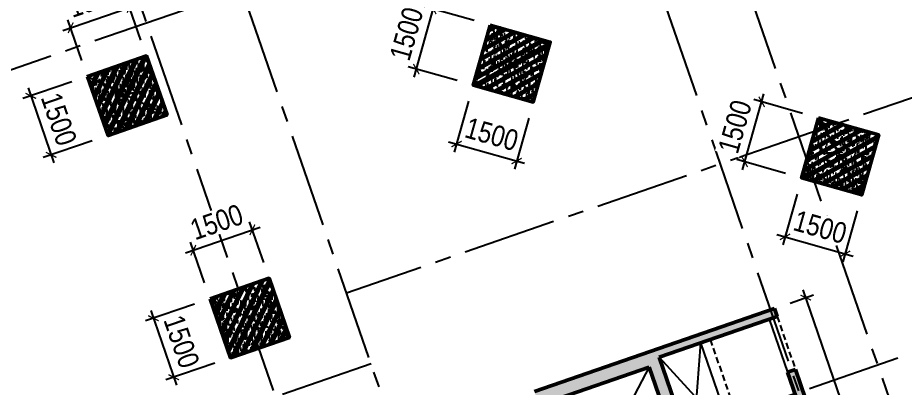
# Model space of a CAD drawing. Header units: millimetres. Extents: x -1534340 to 1713810, y -1348191 to 1114081.
# Drawn here: x 704083 to 725407, y -463057 to -454157 of the extents above; entities that cross this region are included whole.
import ezdxf
from ezdxf.xclip import XClip

# ---------------------------------------------------------------- set-up
doc = ezdxf.new("R2010")
doc.units = ezdxf.units.MM
doc.header["$LTSCALE"] = 100
doc.header["$XCLIPFRAME"] = 0
doc.header["$PDMODE"] = 32
doc.header["$PDSIZE"] = 2.5
for name, pattern in [('CENTER2', [1.125, 0.75, -0.125, 0.125, -0.125]), ('DASHED', [4.5, 3, -1.5]), ('Xref_ST_MBDV Cot vach 30.7.2022$0$DASHDOT', [1, 0.5, -0.25, 0, -0.25])]:
    doc.linetypes.add(name, pattern=pattern)
for name, color, linetype in [('ccu11-Khuat', 9, 'DASHED'), ('ccu11-Manh', 8, 'Continuous'), ('ccu11-Thay', 7, 'Continuous'), ('ccu12-Manh', 8, 'Continuous'), ('ccu12-Truc', 13, 'CENTER2'), ('KC2-DIM', 251, 'Continuous'), ('xref.asix of  podium$0$xref.asix of  podium$0$KT-Hatch', 251, 'Continuous'), ('Xref_ST_MBDV Cot vach 30.7.2022$0$Xref_ST_MBDV Cot vach 30.7.2022|Xref_ST_MBDV Cot vach 30.7.2022|Xref_ST_MBDV Cot vach 30.7.2022|Xref_ST_MBDV Cot vach 30.7.2022|A-WALL-PATT', 251, 'Continuous'), ('Xref_ST_MBDV Cot vach 30.7.2022$0$Xref_ST_MBDV Cot vach 30.7.2022|Xref_ST_MBDV Cot vach 30.7.2022|Xref_ST_MBDV Cot vach 30.7.2022|Xref_ST_MBDV Cot vach 30.7.2022|Site_plot line', 1, 'Xref_ST_MBDV Cot vach 30.7.2022$0$DASHDOT')]:
    doc.layers.add(name, color=color, linetype=linetype)
doc.layers.add('KT-Net cot vach', color=6, linetype='Continuous', lineweight=50)
doc.layers.add('xref.asix of  podium$0$xref.asix of  podium$0$ST_MBDV Cot vach 220805$0$KT-Net cot vach', color=6, linetype='Continuous', lineweight=50)
doc.styles.add('Arial Narrow', font='ARIALN.TTF')
doc.dimstyles.new('ccu12-200', dxfattribs={"dimscale": 200, "dimtxt": 2.5, "dimasz": 1, "dimexe": 1, "dimexo": 2, "dimgap": 1, "dimtad": 1, "dimdec": 0, "dimrnd": 5, "dimdsep": 46, "dimtxsty": 'Arial Narrow', "dimblk": 'ARCHTICK', "dimcen": -1, "dimdle": 1, "dimclrd": 256, "dimclre": 256, "dimclrt": 3, "dimadec": 0, "dimazin": 2, "dimtfac": 0.1, "dimtdec": 0, "dimtmove": 0, "dimatfit": 1, "dimldrblk": 'ARCHTICK', "dimfxl": 1, "dimtvp": 0.8333333333333334, "dimtolj": 1, "dimtzin": 12, "dimarcsym": 0})
pattern_1 = [(49.99999999999999, (550, -550), (286.9040730403014, -25.10085399303804), [30, -330]), (355, (550, -550), (-55.50053344520001, 300.8768534800047), [24, -264]), (100.4514, (573.908672, -552.091736), (231.4037526856086, 275.7758168243814), [25.496076, -280.4568448]), (46.18420000000001, (550, -470), (426.8964194502578, -66.20760573160723), [45, -495]), (96.6356, (585.574698, -475.5173228), (373.8650822194813, 389.6471483601767), [38.2441152, -420.6852]), (351.1842, (550, -470), (373.8647780534509, 389.6474403701299), [36, -396]), (21, (590, -490), (238.7628208473847, -161.0475562661355), [30, -330]), (326.0000000000001, (590, -490), (97.32613276863269, 290.0600180187412), [24, -264]), (71.4514, (609.8968932, -503.4206424), (336.089051432596, 129.012198683981), [25.496076, -280.4568448]), (37.50000000000001, (550, -550), (4.863942126916267, 133.1575415325246), [0, -260.8, 0, -268, 0, -265]), (7.499999999999999, (550, -550), (105.2278149768594, 157.7646847529441), [0, -152.8, 0, -254.8, 0, -101]), (327.5, (460.8, -550), (213.5289744689636, -9.021948693751902), [0, -100, 0, -312, 0, -414]), (317.5, (420.8, -550), (233.2744677369545, 40.04199293292709), [0, -130, 0, -207.2, 0, -294]), (45, (550, -550), (-120.2081528017131, 120.2081528017131), []), (45, (550, -501), (-120.2081528017131, 120.2081528017131), [])]

# ---------------------------------------------------------------- blocks, each defined once
blk = doc.blocks.new('Xref_ST_MBDV Cot vach 30.7.2022$0$Tuong Vay01-flat-1')
at = {"layer": 'Xref_ST_MBDV Cot vach 30.7.2022$0$Xref_ST_MBDV Cot vach 30.7.2022|Xref_ST_MBDV Cot vach 30.7.2022|Xref_ST_MBDV Cot vach 30.7.2022|Xref_ST_MBDV Cot vach 30.7.2022|A-WALL-PATT'}
h = blk.add_hatch(dxfattribs=at)
h.set_pattern_fill('ACET-2D-VATLIEU04', color=256, scale=50, pattern_type=2)
h.set_pattern_definition([(49.99999999999999, (-11139561.83942936, -1407213.44759845), (-225.902473859489, 189.5546824974008), [37.49999998626113, -412.4999998488724]), (355, (-11139561.83942936, -1407213.44759845), (32.12721218541265, 367.2157156157773), [29.99999999490911, -329.9999999440002]), (100.4514, (-11139531.95358936, -1407216.06226845), (-341.2315265778452, -62.9441868767608), [31.87009499667636, -350.57105596344]), (46.18420000000001, (-11139561.83942936, -1407113.44759845), (-319.1804974675179, 306.2520974436775), [56.24999996954708, -618.749999665018]), (96.6356, (-11139517.37105686, -1407120.34425195), (-516.9959221575409, -60.14402179722674), [47.80514400473094, -525.8565000520404]), (351.1842, (-11139561.83942936, -1407113.44759845), (84.74077420309186, 546.3954293043353), [45.00000000792112, -495.0000000871323]), (21, (-11139511.83942936, -1407138.44759845), (-105.6808218676597, 275.3079533968121), [37.49999999934682, -412.499999992815]), (326.0000000000001, (-11139511.83942936, -1407138.44759845), (206.1288045682013, 305.5985201385338), [30.00000001746614, -330.0000001921275]), (71.4514, (-11139486.96831286, -1407155.22340145), (-328.9637652803212, 110.3801005582791), [31.87009499870726, -350.5710559857798]), (37.50000000000001, (-11139561.83942936, -1407213.44759845), (-78.13452938385308, 101.8269011885859), [0, -325.9999998517854, 0, -334.9999998476936, 0, -331.2499998493985]), (7.499999999999999, (-11139561.83942936, -1407213.44759845), (-23.27934638224542, 176.8241910238285), [0, -191.0000000278261, 0, -318.5000000464012, 0, -126.2500000183929]), (327.5, (-11139673.33942936, -1407213.44759845), (71.94441751949489, 112.9301145330537), [0, -125.0000000614986, 0, -390.0000001918756, 0, -517.5000002546042]), (317.5, (-11139723.33942936, -1407213.44759845), (158.0205495897681, 172.4491691102739), [0, -162.4999999478019, 0, -258.9999999168043, 0, -367.4999998819521]), (45, (-11139561.83942936, -1407213.44759845), (-150.2601910028607, 150.2601910026278), []), (45, (-11139561.83942936, -1407152.19759845), (-150.2601910028607, 150.2601910026278), [])])
h.paths.add_polyline_path([(-82665.42454257607, -118500.0088302612), (-81837.41861176863, -121132.0343658989), (-80902.71611081436, -123728.0834242017), (-79862.87874617614, -126283.8385967175), (-78719.63840653747, -128795.0430432414), (-77474.89874527603, -131257.5152608277), (-76130.7324262727, -133667.1548922951), (-74689.37767251953, -136019.9495540815), (-73153.2345392555, -138311.981517314), (-71524.86091735773, -140539.4342316107), (-69806.96827445179, -142698.5986796832), (-68002.4171395041, -144785.8795539467), (-66114.21234000102, -146797.8012427511), (-64145.497998368, -148731.0136179249), (-62099.55229647644, -150582.2976132843), (-59979.78201714717, -152348.5705846979), (-57789.71687134914, -154026.8914431464), (-55533.00362077914, -155614.4655520306), (-53213.40000534989, -157108.6493807235), (-50834.76848621853, -158506.954906286), (-48401.06981415115, -159807.0537564463), (-45916.35643433966, -161006.7810866404), (-43384.76573854871, -162104.1391847725), (-40810.51317570359, -163097.3007977149), (-38197.88523275405, -163984.6121738681), (-35551.23229684308, -164764.5958169776), (-32874.96141154505, -165435.9529462866), (-30173.5289383363, -165997.5656592443), (-27451.44813587703, -166448.4963081502), (-24701.85157574899, -166789.3238736566), (-4396.734290909022, -168938.2567786218), (36420.01678077132, -167648.2249503911), (41836.4863632936, -160718.6374020646), (12445.38596707024, -24367.66042796941), (8472.910947457654, -9248.974452903174), (-4718.707271176856, -5521.400683149928), (-10557.45827306993, -9946.818014640827), (-34021.18647153303, -27848.24941525888), (-39776.65152562223, -32008.57135346811), (-41248.85870469548, -35293.77142358455), (-45787.31564925052, -38574.38242801698), (-49368.4870454669, -38942.00303377653), (-57644.18705056235, -44924.06981060421), (-59844.65461433306, -46601.45355761005), (-61968.93197572604, -48362.30333496258), (-64019.60134904832, -50208.3517090485), (-65993.2459566202, -52136.53199238679), (-67886.59205765836, -54143.61763671576), (-69696.47008413821, -56226.27801198442), (-71419.8706161473, -58381.05012253253), (-73053.93764149398, -60604.33085121214), (-74595.93274202198, -62892.42844269238), (-76043.29574720934, -65241.53179885377), (-77393.615911806, -67647.72832025355), (-78644.64476583898, -70107.01135663176), (-79794.29917307012, -72615.28586126259), (-80840.66479975358, -75168.37520986283), (-81781.99930225872, -77762.02815519366), (-82616.73522835784, -80391.9259061541), (-83343.48262714595, -83053.68931881292), (-83961.03136360087, -85742.88618860021), (-84468.3531336058, -88455.03863057657), (-84864.60300002433, -91185.62932156771), (-85149.1148865223, -93930.11565387133), (-85321.41487544402, -96683.60341540864), (-85381.30445068702, -99529.50948559865), (-85328.50406530127, -102200.8374458619), (-85163.21024433896, -104955.3926120612), (-84885.69993967563, -107700.5945179402), (-84496.42936686985, -110432.1923394061), (-83996.04728951491, -113145.6335586284), (-83385.3738030456, -115836.3975027683)], flags=16)
h.paths.add_polyline_path([(-83625.45879450254, -118780.6341908188), (-82785.20518665202, -121451.592054751), (-81836.67593448795, -124086.0436255364), (-80781.45706173405, -126679.6041032514), (-79621.30565389246, -129227.9548506811), (-78358.15352366865, -131726.8525110248), (-76994.10399421491, -134172.1360737709), (-75531.42839684151, -136559.7338032422), (-73972.56228888594, -138885.6700187323), (-72320.10139823705, -141146.0717144171), (-70576.79730102606, -143337.1750085717), (-68745.55283991061, -145455.3314108832), (-66829.41729043424, -147497.0138977058), (-64831.58128353581, -149458.8227850739), (-62755.37149274349, -151337.4913895966), (-60604.24509477988, -153129.8914679771), (-58381.7840128839, -154833.0384259534), (-56091.68895242736, -156444.0962880657), (-53737.77323871478, -157960.3824199464), (-51323.95646727085, -159379.3719952791), (-48854.25797718205, -160698.7021999834), (-46332.79015832208, -161916.1761666269), (-43763.75160367042, -163029.7666325136), (-41151.42011806555, -164037.6193153583), (-38500.14559506811, -164938.0560009221), (-35814.34277378954, -165729.5773374715), (-33098.48388773762, -166410.8653324069), (-30357.09121792205, -166980.7855469028), (-27594.72956264392, -167438.3889849058), (-24815.98988816142, -167782.8289991841), (-4433.735052675009, -169939.9255319908), (36919.56229590811, -168632.9359166666), (42912.68845487945, -160965.5998827359), (13418.22973546013, -24135.12373521132), (9294.838300889242, -8442.070929647249), (-4925.935208282433, -4423.687328800617), (-11162.76267831214, -9150.82235655561), (-34617.47974592447, -27045.37879939191), (-40579.63196872547, -31355.10398377781), (-42051.83914779872, -34640.30405389448), (-46155.98199344426, -37606.97231750819), (-49737.15338966064, -37974.59292326774), (-58240.31235744618, -44121.0777798905), (-60467.11885703541, -45818.53930653841), (-62622.81900685839, -47605.43596977205), (-64703.8232677374, -49478.79233927629), (-66706.66158131324, -51435.49383058609), (-68628.013630962, -53472.26783320424), (-70464.66541309468, -55585.73726807744), (-72213.55809716694, -57772.38228180911), (-73871.79587351345, -60028.54927773564), (-75436.60120790266, -62350.49395546387), (-76905.37393212318, -64734.34577669739), (-78275.66833624989, -67176.13529814105), (-79545.20269040763, -69671.7966022063), (-80711.86304414831, -72217.17406733404), (-81773.70674647763, -74808.02928769216), (-82728.96568063274, -77440.04813065287), (-83576.04920824617, -80108.84792049509), (-84313.5468179807, -82809.98473610263), (-84940.23047422245, -85538.9608107484), (-85455.05666192248, -88291.23202148662), (-85857.16812421381, -91062.21545574092), (-86145.88844638877, -93847.29761108034), (-86320.75738810934, -96641.83923533), (-86381.51240370423, -99528.87035845965), (-86327.91179009154, -102240.684236032), (-86160.19218073785, -105035.6641918905), (-85878.57688103244, -107821.473743778), (-85483.548480995, -110593.4755141111), (-84975.76463904232, -113347.0545681345), (-84356.0573821161, -116077.6233250971)])
at = {"layer": 'Xref_ST_MBDV Cot vach 30.7.2022$0$Xref_ST_MBDV Cot vach 30.7.2022|Xref_ST_MBDV Cot vach 30.7.2022|Xref_ST_MBDV Cot vach 30.7.2022|Xref_ST_MBDV Cot vach 30.7.2022|Site_plot line', "ltscale": 5000}
blk.add_arc((-17764.15298610739, -99528.87035845988), 69167.3594175971, 126.1463596527413, 263.7926961611879, dxfattribs=at)
blk = doc.blocks.new('Grid-ST-flat-3')
at = {"layer": 'ccu12-Truc', "ltscale": 30}
for p, q in [((354060.2251921427, -35261.67722702224), (370215.9049475128, -82056.07930523856)), ((352169.7243788354, -35914.36909527634), (368325.4041342058, -82708.77117349271)), ((369404.6687134802, -36752.13820029161), (304555.4537775333, -59141.20830987487)), ((343189.8455156267, -39014.65546948352), (361219.3016763728, -91236.39007851167)), ((340897.6132794917, -39806.04435974167), (359986.9050177329, -95097.55833493307)), ((371917.5285306431, -44030.56765644264), (347796.6934022298, -52358.24085405766)), ((373810.3320323362, -49513.02102186112), (349695.2078323849, -57838.72253210988)), ((348389.8671523775, -54057.70604856691), (307655.7401533651, -68121.08717252291))]:
    blk.add_line(p, q, dxfattribs=at)
blk = doc.blocks.new('LOI-B2-T1-PN')
at = {"layer": 'xref.asix of  podium$0$xref.asix of  podium$0$KT-Hatch'}
h = blk.add_hatch(dxfattribs=at)
h.set_pattern_fill('BTCT', color=256, scale=40)
h.set_pattern_definition([(49.99999999999999, (106559.8543703835, -42147.03074568091), (286.9040730403014, -25.10085399303804), [30, -330]), (355, (106559.8543703835, -42147.03074568091), (-55.50053344520001, 300.8768534800047), [24, -264]), (100.4514, (106583.7630423829, -42149.12248168094), (231.4037526856086, 275.7758168243814), [25.496076, -280.4568448]), (46.18420000000001, (106559.8543703835, -42067.03074568091), (426.8964194502578, -66.20760573160723), [45, -495]), (96.6356, (106595.4290683828, -42072.54806848092), (373.8650822194813, 389.6471483601767), [38.2441152, -420.6852]), (351.1842, (106559.8543703835, -42067.03074568091), (373.8647780534509, 389.6474403701299), [36, -396]), (21, (106599.8543703835, -42087.03074568091), (238.7628208473847, -161.0475562661355), [30, -330]), (326.0000000000001, (106599.8543703835, -42087.03074568091), (97.32613276863269, 290.0600180187412), [24, -264]), (71.4514, (106619.7512635831, -42100.45138808095), (336.089051432596, 129.012198683981), [25.496076, -280.4568448]), (37.50000000000001, (106559.8543703835, -42147.03074568091), (4.863942126916267, 133.1575415325246), [0, -260.8, 0, -268, 0, -265]), (7.499999999999999, (106559.8543703835, -42147.03074568091), (105.2278149768594, 157.7646847529441), [0, -152.8, 0, -254.8, 0, -101]), (327.5, (106470.6543703843, -42147.03074568091), (213.5289744689636, -9.021948693751902), [0, -100, 0, -312, 0, -414]), (317.5, (106430.6543703843, -42147.03074568091), (233.2744677369545, 40.04199293292709), [0, -130, 0, -207.2, 0, -294]), (45, (106559.8543703835, -42147.03074568091), (-106.0660171779821, 106.0660171779821), []), (45, (106630.5650483835, -42147.03074568091), (-106.0660171779821, 106.0660171779821), [])])
h.paths.add_polyline_path([(49433.65392537601, 3363.971816275036), (49622.70400670543, 3429.241003099829), (52034.40045988187, -3556.159502078313), (48915.07411792129, -4633.101084687049), (48640.94353325665, -3839.090743097011), (45994.24239462428, -4752.85935864388), (45691.49887049571, -3875.972566526849), (45975.07399249263, -3778.068786289543), (46163.59643967636, -4324.117936077528), (48526.72245631367, -3508.253100767964), (46111.76254379749, 3486.599908476695), (43748.63652716018, 2670.735073167132), (43919.09460751154, 2177.008775634924), (43635.51948551461, 2079.104995397851), (43350.84032822028, 2903.668935258873), (49116.86780881323, 4894.379133414477), (49182.13699563965, 4705.32905208366), (46346.385775676, 3726.291249711998), (49117.06275638752, -4298.884702786105), (51763.76389501989, -3385.116087239236)])
h.paths.add_polyline_path([(45550.82427813113, -2549.2432576383), (45267.2491561342, -2647.147037875606), (44875.63403518684, -1512.846549890004), (45159.2091571819, -1414.942769652931)], flags=17)
h.paths.add_polyline_path([(44734.9594428204, -186.1172410016879), (44451.38432082534, -284.0210212389939), (44059.76919987611, 850.2794667466078), (44343.34432187304, 948.1832469836809)], flags=17)
h.paths.add_polyline_path([(42855.74765053205, -4855.010368898511), (42572.17252853513, -4952.914149135584), (42759.82144065574, -5496.433132962091), (40396.69542402029, -6312.297968271887), (37981.73551150225, 682.555040972773), (40344.86152813956, 1498.419876282569), (40516.19314355403, 1002.163412788883), (40799.76826555096, 1100.067193025956), (40514.21557319351, 1927.161298848689), (37583.93931256421, 915.4889030647464), (40227.34137896635, -6741.039390838239), (43157.61763959564, -5729.366995054064)])
h.paths.add_polyline_path([(42431.49793617055, -3626.184840247501), (42147.92281417362, -3724.088620484574), (41756.30769322626, -2589.788132498972), (42039.88281522132, -2491.884352261899)], flags=17)
h.paths.add_polyline_path([(41615.63310086168, -1263.058823610656), (41332.05797886476, -1360.962603847962), (40940.44285791554, -226.6621158623602), (41224.01797991246, -128.7583356250543)], flags=17)
at = {"ltscale": 0.5}
blk.add_lwpolyline([(47338.89869169029, 4068.954476753715), (48131.91931109922, 1771.995990066498), (47139.40639508469, 1429.33276302478)], dxfattribs=at)
at = {"layer": 'ccu11-Khuat', "ltscale": 0.5}
blk.add_line((47575.21129335393, 4150.540960284707), (48759.82455109805, 719.3471057733987), dxfattribs=at)
at = {"layer": 'ccu11-Khuat', "color": 6, "ltscale": 0.5}
blk.add_lwpolyline([(49182.13699563779, 4705.32905208302), (49622.70400670543, 3429.241003099829)], dxfattribs=at)
at = {"layer": 'ccu11-Thay', "color": 6, "ltscale": 0.5}
blk.add_lwpolyline([(48993.08691430837, 4640.059865258751), (49433.65392537601, 3363.971816275036)], dxfattribs=at)
at = {"layer": 'ccu12-Manh', "ltscale": 0.5}
for points in [[(47338.89869169029, 4068.954476753657), (47139.40639508469, 1429.33276302478)], [(46346.385775676, 3726.291249711998), (48131.91931109922, 1771.995990066498)], [(46110.88900873368, 3489.130074438057), (44514.67593728798, 451.9267834898783)]]:
    blk.add_lwpolyline(points, dxfattribs=at)
at = {"layer": 'xref.asix of  podium$0$xref.asix of  podium$0$ST_MBDV Cot vach 220805$0$KT-Net cot vach', "extrusion": (-3.35282951705558e-09, 1.998521292752062e-08, 0.9999999999999999)}
for p, q in [((49116.86780881323, 4894.379133414477), (43350.84032822028, 2903.668935258873)), ((49182.13699563965, 4705.32905208366), (46346.385775676, 3726.291249711998)), ((46346.385775676, 3726.291249711998), (49117.06275638752, -4298.884702786105)), ((46111.76254379749, 3486.599908476695), (43748.63652716018, 2670.735073167132)), ((48526.72245631367, -3508.253100767964), (46111.76254379749, 3486.599908476695)), ((52034.40045988187, -3556.159502078313), (49622.70400670543, 3429.241003099829)), ((51763.76389501989, -3385.116087239236), (49433.65392537601, 3363.971816275036))]:
    blk.add_line(p, q, dxfattribs=at)
at = {"layer": 'xref.asix of  podium$0$xref.asix of  podium$0$ST_MBDV Cot vach 220805$0$KT-Net cot vach', "color": 6, "extrusion": (-3.35282951705558e-09, 1.998521292752062e-08, 0.9999999999999999)}
blk.add_line((49182.13699563965, 4705.32905208366), (49116.86780881323, 4894.379133414477), dxfattribs=at)
at = {"layer": 'xref.asix of  podium$0$xref.asix of  podium$0$ST_MBDV Cot vach 220805$0$KT-Net cot vach', "color": 6}
blk.add_line((49433.65392537601, 3363.971816275036), (49622.70400670543, 3429.241003099829), dxfattribs=at)
blk = doc.blocks.new('*U151')
h = blk.add_hatch()
h.set_pattern_fill('VATLIEU04', color=250, scale=40, style=0, pattern_type=2)
h.set_pattern_definition(pattern_1)
h.paths.add_polyline_path([(-475, 475), (1025, 475), (1025, -1025), (-475, -1025)])
at = {"color": 6, "ltscale": 0.25}
blk.add_lwpolyline([(-475, 475), (1025, 475), (1025, -1025), (-475, -1025)], close=True, dxfattribs=at)
at = {"layer": 'Defpoints', "linetype": 'ByBlock', "ltscale": 30}
for p, q in [((1025, 475), (-475, -1025)), ((-475, 475), (1025, -1025))]:
    blk.add_line(p, q, dxfattribs=at)
blk = doc.blocks.new('*U160')
h = blk.add_hatch()
h.set_pattern_fill('VATLIEU04', color=250, scale=40, style=0, pattern_type=2)
h.set_pattern_definition(pattern_1)
h.paths.add_polyline_path([(-475, 475), (1025, 475), (1025, -1025), (-475, -1025)])
at = {"color": 6, "ltscale": 0.25}
blk.add_lwpolyline([(-475, 475), (1025, 475), (1025, -1025), (-475, -1025)], close=True, dxfattribs=at)
at = {"layer": 'Defpoints', "linetype": 'ByBlock', "ltscale": 30}
for p, q in [((1025, 475), (-475, -1025)), ((-475, 475), (1025, -1025))]:
    blk.add_line(p, q, dxfattribs=at)
blk = doc.blocks.new('MBDV-B1-T1-PN')
at = {"layer": 'KT-Net cot vach'}
for name, p, rotation in [('*U151', (42617.06634774548, 11115.84079899138), 344.2212204098554), ('*U151', (33220.94150426495, 10173.40535833163, -5.460167990958831e-05), 19.35977521795311), ('*U160', (50507.94334054622, 8886.103875764413), 344.2212204098554), ('*U151', (36164.08893354633, 4835.222883307375, 0.003742682589996882), 19.04713795399666)]:
    blk.add_blockref(name, p, dxfattribs=dict(at, rotation=rotation))
blk = doc.blocks.new('_ARCHTICK')
at = {"color": 0, "linetype": 'ByBlock', "const_width": 0.15}
blk.add_lwpolyline([(-0.5, -0.5), (0.5, 0.5)], dxfattribs=at)
blk = doc.blocks.new('*D876')
at = {"layer": 'Defpoints', "color": 0, "ltscale": 0.5, "transparency": 16777216}
for p in [(706772.8246335443, -453908.1488316103), (707175.1275323693, -455073.406121283), (705757.2519223952, -455562.9250224915)]:
    blk.add_point(p, dxfattribs=at)
at = {"layer": 'KC2-DIM', "lineweight": -2, "ltscale": 0.5, "transparency": 16777216}
for p, q in [((707044.5891587137, -454695.3059586232), (706707.5554467165, -453719.0987502804)), ((705165.8989422403, -454462.9369196467), (706961.8747148742, -453842.8796447825)), ((705626.7135487396, -455184.8248598317), (705289.6798367423, -454208.617651489))]:
    blk.add_line(p, q, dxfattribs=at)
at = {"layer": 'KC2-DIM', "lineweight": -2, "ltscale": 0.5, "transparency": 16777216, "xscale": 200, "yscale": 200, "zscale": 200}
for p, rotation in [((706772.8246335443, -453908.1488316103), 19.04713795399314), ((705354.9490235702, -454397.6677328189), 199.0471379539931)]:
    blk.add_blockref('_ARCHTICK', p, dxfattribs=dict(at, rotation=rotation))
at = {"layer": 'KC2-DIM', "color": 3, "ltscale": 0.5, "transparency": 16777216, "insert": (705915.3059324173, -453722.5485387504), "char_height": 500, "attachment_point": 5, "rotation": 19.04713795399314, "style": 'Arial Narrow', "bg_fill": 3, "box_fill_scale": 1.1, "bg_fill_color": 256, "bg_fill_true_color": 13158600, "bg_fill_transparency": 0}
blk.add_mtext('\\A1;1500', dxfattribs=at)
blk = doc.blocks.new('*D875')
at = {"layer": 'Defpoints', "color": 0, "ltscale": 0.5, "transparency": 16777216}
for p in [(705757.2519223951, -455562.9250224915), (706246.7708236036, -456980.8006324656), (704885.7950647385, -457450.67496655)]:
    blk.add_point(p, dxfattribs=at)
at = {"layer": 'KC2-DIM', "lineweight": -2, "ltscale": 0.5, "transparency": 16777216}
for p, q in [((705379.1517597353, -455693.4633961471), (704207.2260822001, -456098.0685434036)), ((704331.0069767021, -455843.749275246), (704951.0642515663, -457639.7250478799)), ((705868.6706609438, -457111.3390061212), (704696.7449834086, -457515.9441533778))]:
    blk.add_line(p, q, dxfattribs=at)
at = {"layer": 'KC2-DIM', "lineweight": -2, "ltscale": 0.5, "transparency": 16777216, "xscale": 200, "yscale": 200, "zscale": 200}
for p, rotation in [((704396.27616353, -456032.7993565759), 109.0471379539931), ((704885.7950647385, -457450.67496655), 289.0471379539931)]:
    blk.add_blockref('_ARCHTICK', p, dxfattribs=dict(at, rotation=rotation))
at = {"layer": 'KC2-DIM', "color": 3, "ltscale": 0.5, "transparency": 16777216, "insert": (705071.3953575982, -456593.1562654231), "char_height": 500, "attachment_point": 5, "rotation": 289.0471379539931, "style": 'Arial Narrow', "bg_fill": 3, "box_fill_scale": 1.1, "bg_fill_color": 256, "bg_fill_true_color": 13158600, "bg_fill_transparency": 0}
blk.add_mtext('\\A1;1500', dxfattribs=at)
blk = doc.blocks.new('*D878')
at = {"layer": 'Defpoints', "color": 0, "ltscale": 0.5, "transparency": 16777216}
for p in [(709720.2593561797, -459250.7605282793), (710122.5622550047, -460416.0178179517), (708704.6866450306, -460905.5367191602)]:
    blk.add_point(p, dxfattribs=at)
at = {"layer": 'KC2-DIM', "lineweight": -2, "ltscale": 0.5, "transparency": 16777216}
for p, q in [((709992.023881349, -460037.9176552919), (709654.9901693519, -459061.7104469494)), ((708113.333664876, -459805.5486163156), (709909.3094375096, -459185.4913414515)), ((708574.148271375, -460527.4365565004), (708237.114559378, -459551.2293481579))]:
    blk.add_line(p, q, dxfattribs=at)
at = {"layer": 'KC2-DIM', "lineweight": -2, "ltscale": 0.5, "transparency": 16777216, "xscale": 200, "yscale": 200, "zscale": 200}
for p, rotation in [((709720.2593561797, -459250.7605282793), 19.04713795399314), ((708302.3837462058, -459740.2794294878), 199.0471379539931)]:
    blk.add_blockref('_ARCHTICK', p, dxfattribs=dict(at, rotation=rotation))
at = {"layer": 'KC2-DIM', "color": 3, "ltscale": 0.5, "transparency": 16777216, "insert": (708862.7406550528, -459065.1602354195), "char_height": 500, "attachment_point": 5, "rotation": 19.04713795399314, "style": 'Arial Narrow', "bg_fill": 3, "box_fill_scale": 1.1, "bg_fill_color": 256, "bg_fill_true_color": 13158600, "bg_fill_transparency": 0}
blk.add_mtext('\\A1;1500', dxfattribs=at)
blk = doc.blocks.new('*D877')
at = {"layer": 'Defpoints', "color": 0, "ltscale": 0.5, "transparency": 16777216}
for p in [(708704.6866450305, -460905.5367191603), (709194.205546239, -462323.4123291343), (707833.2297873737, -462793.2866632188)]:
    blk.add_point(p, dxfattribs=at)
at = {"layer": 'KC2-DIM', "lineweight": -2, "ltscale": 0.5, "transparency": 16777216}
for p, q in [((708326.5864823707, -461036.0750928159), (707154.6608048354, -461440.6802400725)), ((707278.4416993374, -461186.3609719149), (707898.4989742015, -462982.3367445487)), ((708816.1053835793, -462453.9507027899), (707644.1797060438, -462858.5558500466))]:
    blk.add_line(p, q, dxfattribs=at)
at = {"layer": 'KC2-DIM', "lineweight": -2, "ltscale": 0.5, "transparency": 16777216, "xscale": 200, "yscale": 200, "zscale": 200}
for p, rotation in [((707343.7108861653, -461375.4110532448), 109.0471379539931), ((707833.2297873737, -462793.2866632188), 289.0471379539931)]:
    blk.add_blockref('_ARCHTICK', p, dxfattribs=dict(at, rotation=rotation))
at = {"layer": 'KC2-DIM', "color": 3, "ltscale": 0.5, "transparency": 16777216, "insert": (708018.8300802334, -461935.767962092), "char_height": 500, "attachment_point": 5, "rotation": 289.0471379539931, "style": 'Arial Narrow', "bg_fill": 3, "box_fill_scale": 1.1, "bg_fill_color": 256, "bg_fill_true_color": 13158600, "bg_fill_transparency": 0}
blk.add_mtext('\\A1;1500', dxfattribs=at)
blk = doc.blocks.new('*D931')
at = {"layer": 'Defpoints', "color": 0, "ltscale": 0.5, "transparency": 16777216}
for p in [(715025.8489530209, -455776.1113367007), (716469.3271093476, -456183.9971199883), (716069.694246169, -457598.26879158)]:
    blk.add_point(p, dxfattribs=at)
at = {"layer": 'KC2-DIM', "lineweight": -2, "ltscale": 0.5, "transparency": 16777216}
for p, q in [((714917.0794108108, -456161.0388450545), (714571.8313187372, -457382.8467624693)), ((716360.5575671375, -456568.9246283421), (716015.3094750639, -457790.7325457569)), ((714433.7523356654, -457135.9982371874), (716262.1580003458, -457652.653562685))]:
    blk.add_line(p, q, dxfattribs=at)
at = {"layer": 'KC2-DIM', "lineweight": -2, "ltscale": 0.5, "transparency": 16777216, "xscale": 200, "yscale": 200, "zscale": 200}
for p, rotation in [((714626.2160898423, -457190.3830082924), 164.2212204098545), ((716069.694246169, -457598.26879158), 344.2212204098545)]:
    blk.add_blockref('_ARCHTICK', p, dxfattribs=dict(at, rotation=rotation))
at = {"layer": 'KC2-DIM', "color": 3, "ltscale": 0.5, "transparency": 16777216, "insert": (715471.7584267847, -456956.1951607637), "char_height": 500, "attachment_point": 5, "rotation": 344.22122040985454, "style": 'Arial Narrow', "bg_fill": 3, "box_fill_scale": 1.1, "bg_fill_color": 256, "bg_fill_true_color": 13158600, "bg_fill_transparency": 0}
blk.add_mtext('\\A1;1500', dxfattribs=at)
blk = doc.blocks.new('*D932')
at = {"layer": 'Defpoints', "color": 0, "ltscale": 0.5, "transparency": 16777216}
for p in [(714066.5927080193, -453946.3178110491), (715433.7347363086, -454332.6331803743), (715025.848953021, -455776.1113367009)]:
    blk.add_point(p, dxfattribs=at)
at = {"layer": 'KC2-DIM', "lineweight": -2, "ltscale": 0.5, "transparency": 16777216}
for p, q in [((713604.3221536267, -455582.2597215525), (714120.9774791242, -453753.8540568722)), ((715048.8072279549, -454223.8636381642), (713874.1289538424, -453891.9330399441)), ((714640.9214446673, -455667.3417944908), (713466.2431705549, -455335.4111962706))]:
    blk.add_line(p, q, dxfattribs=at)
at = {"layer": 'KC2-DIM', "lineweight": -2, "ltscale": 0.5, "transparency": 16777216, "xscale": 200, "yscale": 200, "zscale": 200}
for p, rotation in [((714066.5927080193, -453946.3178110491), 74.22122040985393), ((713658.7069247317, -455389.7959673756), 254.2212204098539)]:
    blk.add_blockref('_ARCHTICK', p, dxfattribs=dict(at, rotation=rotation))
at = {"layer": 'KC2-DIM', "color": 3, "ltscale": 0.5, "transparency": 16777216, "insert": (713424.519077203, -454544.2536304333), "char_height": 500, "attachment_point": 5, "rotation": 74.22122040985393, "style": 'Arial Narrow', "bg_fill": 3, "box_fill_scale": 1.1, "bg_fill_color": 256, "bg_fill_true_color": 13158600, "bg_fill_transparency": 0}
blk.add_mtext('\\A1;1500', dxfattribs=at)
blk = doc.blocks.new('*D933')
at = {"layer": 'Defpoints', "color": 0, "ltscale": 0.5, "transparency": 16777216}
for p in [(722916.7259458216, -458005.8482599278), (724360.2041021482, -458413.7340432153), (723960.5712389696, -459828.005714807)]:
    blk.add_point(p, dxfattribs=at)
at = {"layer": 'KC2-DIM', "lineweight": -2, "ltscale": 0.5, "transparency": 16777216}
for p, q in [((722807.9564036116, -458390.7757682815), (722462.708311538, -459612.5836856962)), ((724251.4345599381, -458798.6615515691), (723906.1864678646, -460020.4694689838)), ((722324.6293284661, -459365.7351604144), (724153.0349931464, -459882.390485912))]:
    blk.add_line(p, q, dxfattribs=at)
at = {"layer": 'KC2-DIM', "lineweight": -2, "ltscale": 0.5, "transparency": 16777216, "xscale": 200, "yscale": 200, "zscale": 200}
for p, rotation in [((722517.093082643, -459420.1199315194), 164.2212204098545), ((723960.5712389696, -459828.005714807), 344.2212204098545)]:
    blk.add_blockref('_ARCHTICK', p, dxfattribs=dict(at, rotation=rotation))
at = {"layer": 'KC2-DIM', "color": 3, "ltscale": 0.5, "transparency": 16777216, "insert": (723362.6354195854, -459185.9320839907), "char_height": 500, "attachment_point": 5, "rotation": 344.22122040985454, "style": 'Arial Narrow', "bg_fill": 3, "box_fill_scale": 1.1, "bg_fill_color": 256, "bg_fill_true_color": 13158600, "bg_fill_transparency": 0}
blk.add_mtext('\\A1;1500', dxfattribs=at)
blk = doc.blocks.new('*D934')
at = {"layer": 'Defpoints', "color": 0, "ltscale": 0.5, "transparency": 16777216}
for p in [(721957.46970082, -456176.054734276), (723324.6117291093, -456562.3701036012), (722916.7259458217, -458005.8482599278)]:
    blk.add_point(p, dxfattribs=at)
at = {"layer": 'KC2-DIM', "lineweight": -2, "ltscale": 0.5, "transparency": 16777216}
for p, q in [((721495.1991464274, -457811.9966447795), (722011.8544719251, -455983.5909800992)), ((722939.6842207556, -456453.6005613912), (721765.0059466432, -456121.669963171)), ((722531.798437468, -457897.0787177177), (721357.1201633556, -457565.1481194976))]:
    blk.add_line(p, q, dxfattribs=at)
at = {"layer": 'KC2-DIM', "lineweight": -2, "ltscale": 0.5, "transparency": 16777216, "xscale": 200, "yscale": 200, "zscale": 200}
for p, rotation in [((721957.46970082, -456176.054734276), 74.22122040985393), ((721549.5839175325, -457619.5328906026), 254.2212204098539)]:
    blk.add_blockref('_ARCHTICK', p, dxfattribs=dict(at, rotation=rotation))
at = {"layer": 'KC2-DIM', "color": 3, "ltscale": 0.5, "transparency": 16777216, "insert": (721315.3960700037, -456773.9905536603), "char_height": 500, "attachment_point": 5, "rotation": 74.22122040985393, "style": 'Arial Narrow', "bg_fill": 3, "box_fill_scale": 1.1, "bg_fill_color": 256, "bg_fill_true_color": 13158600, "bg_fill_transparency": 0}
blk.add_mtext('\\A1;1500', dxfattribs=at)
blk = doc.blocks.new('*D962')
at = {"layer": 'Defpoints', "color": 0, "ltscale": 0.5, "transparency": 16777216}
for p in [(723016.3094550848, -460879.7544898876), (722261.4737821724, -461140.3600934953), (725179.0064332405, -469590.8987289884)]:
    blk.add_point(p, dxfattribs=at)
at = {"layer": 'KC2-DIM', "lineweight": -2, "ltscale": 0.5, "transparency": 16777216}
for p, q in [((725999.1112929776, -469519.3432067117), (722951.04026826, -460690.7044085567)), ((722639.5739448343, -461009.8217198458), (723205.3595364157, -460814.4853030628)), ((725557.1065959024, -469460.3603553388), (726122.8921874836, -469265.023938556))]:
    blk.add_line(p, q, dxfattribs=at)
at = {"layer": 'KC2-DIM', "lineweight": -2, "ltscale": 0.5, "transparency": 16777216, "xscale": 200, "yscale": 200, "zscale": 200}
for p, rotation in [((723016.3094550848, -460879.7544898876), 109.0471379530771), ((725933.8421061528, -469330.2931253808), 289.0471379530771)]:
    blk.add_blockref('_ARCHTICK', p, dxfattribs=dict(at, rotation=rotation))
at = {"layer": 'KC2-DIM', "color": 3, "ltscale": 0.5, "transparency": 16777216, "insert": (724905.4355240853, -464956.4429115012), "char_height": 500, "attachment_point": 5, "rotation": 289.0471379530771, "style": 'Arial Narrow', "bg_fill": 3, "box_fill_scale": 1.1, "bg_fill_color": 256, "bg_fill_true_color": 13158600, "bg_fill_transparency": 0}
blk.add_mtext('\\A1;8940', dxfattribs=at)

msp = doc.modelspace()

# ---------------------------------------------------------------- block references
ref = msp.add_blockref('Xref_ST_MBDV Cot vach 30.7.2022$0$Tuong Vay01-flat-1', (742513.5964638155, -339010.0912266203))
XClip(ref).set_block_clipping_path([(-91541.67363452361, -190955.66829734467), (52438.32550173579, -76158.0499385341)])
for name, p in [('Grid-ST-flat-3', (364182.0231381474, -408415.0839774971)), ('LOI-B2-T1-PN', (673144.6059733587, -466034.7392269101))]:
    msp.add_blockref(name, p)
at = {"layer": 'ccu11-Manh'}
msp.add_blockref('MBDV-B1-T1-PN', (673144.6059733587, -466034.7392269101), dxfattribs=at)

# ---------------------------------------------------------------- next in the draw order: dimensions: what is measured, and where the dimension line sits
at = {"layer": 'KC2-DIM', "ltscale": 0.5}
for base, p1, p2, angle, picture, middle in [((706772.8246335443, -453908.1488316103, -5.460132587726931e-05), (705757.2519223951, -455562.9250224914, -5.460167990958818e-05), (707175.1275323692, -455073.4061212829, -5.460167990958831e-05), 19.047137953993147, '*D876', (706063.8868285572, -454152.9082822144, -5.460132587726931e-05)), ((716069.694246169, -457598.26879158), (715025.848953021, -455776.1113367008), (716469.3271093476, -456183.9971199884), 344.22122040985454, '*D931', (715347.9551680055, -457394.3258999362)), ((723960.5712389696, -459828.005714807), (722916.7259458217, -458005.8482599278), (724360.2041021483, -458413.7340432153), 344.2212204098588, '*D933', (723238.8321608063, -459624.0628231631)), ((709720.2593561797, -459250.7605282793, 0.003742682944019437), (708704.6866450305, -460905.5367191602, 0.003742682589987118), (710122.5622550047, -460416.0178179517, 0.003742682589987118), 19.047137953993147, '*D878', (709011.3215511928, -459495.5199788836, 0.003742682944019437))]:
    dim = msp.add_linear_dim(base=base, p1=p1, p2=p2, angle=angle, dimstyle='ccu12-200', override={"dimfxl": 150, "dimtfill": 1}, dxfattribs=at)
    dim.commit()
    dim.dimension.update_dxf_attribs({"geometry": picture, "text_midpoint": middle, "dimtype": 161})
dim = msp.add_aligned_dim(p1=(725179.0064332405, -469590.8987289884), p2=(722261.4737821725, -461140.3600934953), distance=-798.5563059250644, dimstyle='ccu12-200', override={"dimfxl": 150, "dimtfill": 1}, dxfattribs=at)
dim.commit()
dim.dimension.update_dxf_attribs({"geometry": '*D962', "text_midpoint": (724905.4355240853, -464956.4429115012)})

# ---------------------------------------------------------------- next in the draw order: dimensions: what is measured, and where the dimension line sits
for base, p1, p2, angle, picture, middle in [((714066.5927080193, -453946.3178110491), (715025.848953021, -455776.1113367008), (715433.7347363086, -454332.6331803743), 74.22122040985393, '*D932', (713862.6498163755, -454668.0568892125)), ((704885.7950647385, -457450.67496655, -5.460132587726931e-05), (705757.2519223951, -455562.9250224914, -5.460167990958818e-05), (706246.7708236036, -456980.8006324656, -5.460167991175508e-05), 289.0471379539931, '*D875', (704641.0356141343, -456741.7371615629, -5.460132587726931e-05)), ((721957.46970082, -456176.054734276), (722916.7259458217, -458005.8482599278), (723324.6117291093, -456562.3701036012), 74.22122040985514, '*D934', (721753.5268091762, -456897.7938124394)), ((707833.2297873737, -462793.2866632188, 0.003742682944019437), (708704.6866450305, -460905.5367191602, 0.003742682589987118), (709194.205546239, -462323.4123291344, 0.003742682589984952), 289.04713795399243, '*D877', (707588.4703367695, -462084.3488582318, 0.003742682944019437))]:
    dim = msp.add_linear_dim(base=base, p1=p1, p2=p2, angle=angle, dimstyle='ccu12-200', override={"dimfxl": 150, "dimtfill": 1}, dxfattribs=at)
    dim.commit()
    dim.dimension.update_dxf_attribs({"geometry": picture, "text_midpoint": middle, "dimtype": 161})

doc.saveas('drawing.dxf')
